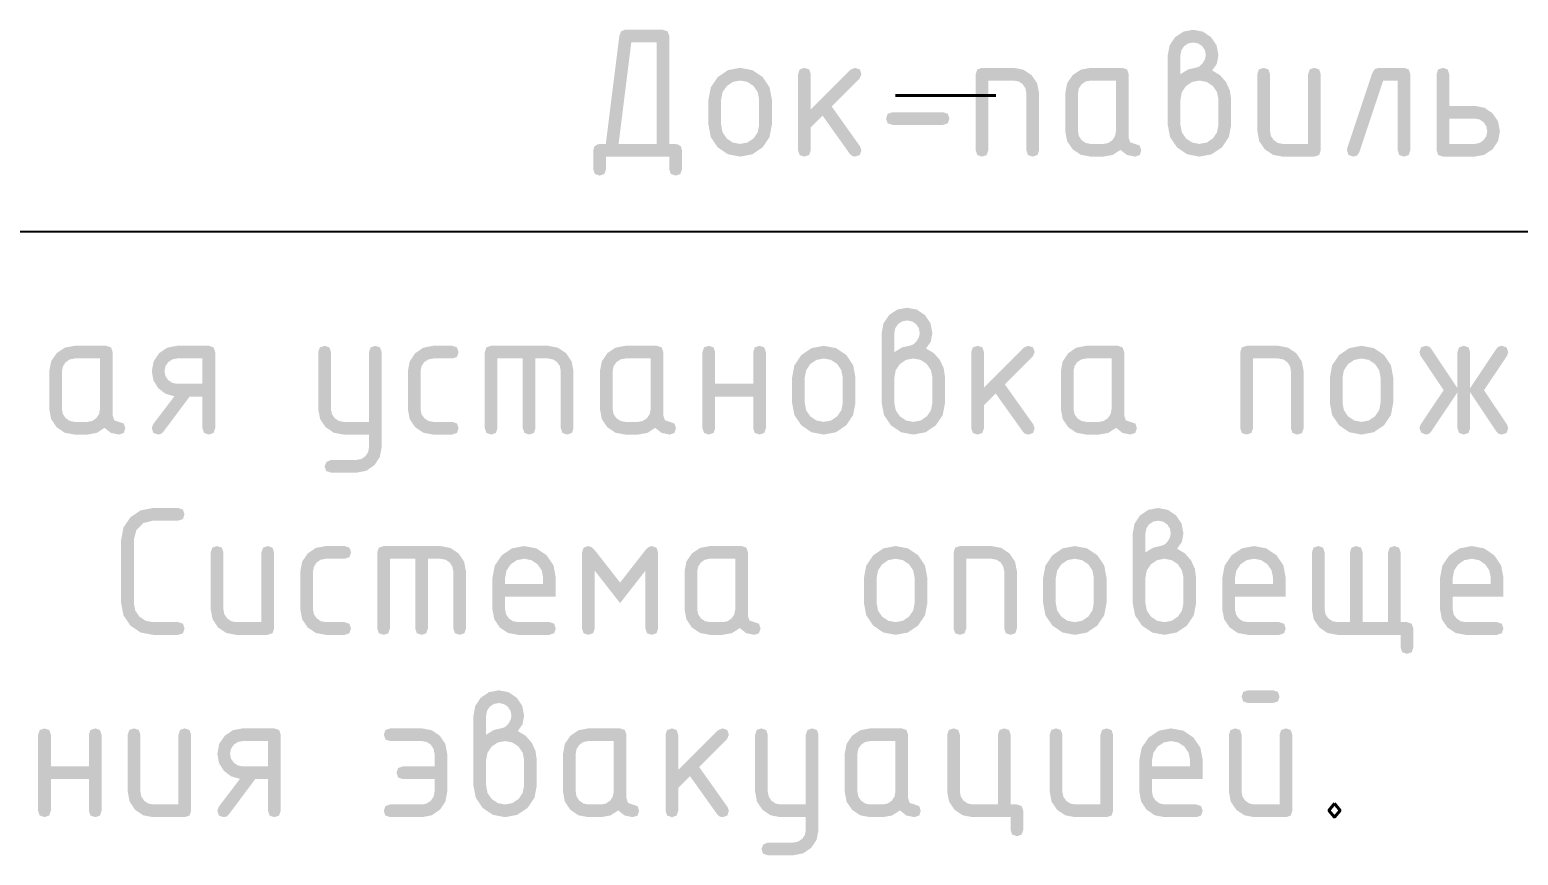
# Model space of a CAD drawing. Header units: millimetres. Extents: x 0 to 420, y 0 to 297.
# Drawn here: x 354.99 to 376.08, y 13.26 to 24.95 of the extents above; entities that cross this region are included whole.
import ezdxf

# ---------------------------------------------------------------- set-up
doc = ezdxf.new("R2010")
doc.units = ezdxf.units.MM
doc.layers.get('0').update_dxf_attribs({"linetype": 'CONTINUOUS'})
doc.styles.get("Standard").update_dxf_attribs({"font": 'STANDARD'})

msp = doc.modelspace()

# ---------------------------------------------------------------- hatches: boundary and pattern name
at = {"true_color": 0x000007}
h = msp.add_hatch(color=0, dxfattribs=at)
h.paths.add_polyline_path([(364.054963, 23.336156), (364.131788, 23.334641), (364.17182, 23.330644), (364.218949, 23.301292), (364.234659, 23.246308), (364.234659, 22.976764), (364.212059, 22.909516), (364.144811, 22.886916), (364.077356, 22.909516), (364.054963, 22.976764), (364.054963, 23.15646), (363.157033, 23.15646), (363.157033, 22.976764), (363.134433, 22.909516), (363.067185, 22.886916), (362.99973, 22.909516), (362.977337, 22.976764), (362.977337, 23.246308), (362.992771, 23.301292), (363.039624, 23.330644), (363.079312, 23.334641), (363.155379, 23.336156), (363.347202, 24.868535), (363.37242, 24.931787), (363.426577, 24.952871), (363.965115, 24.952871), (364.032363, 24.930271), (364.054963, 24.863023)], flags=0)
h.paths.add_polyline_path([(363.875266, 23.336156), (363.875266, 24.773175), (363.516425, 24.773175), (363.336729, 23.336156)], flags=0)
h = msp.add_hatch(color=0, dxfattribs=at)
h.paths.add_polyline_path([(371.297178, 24.323934), (371.406456, 24.391182), (371.50664, 24.413782), (371.560314, 24.429492), (371.610268, 24.476621), (371.644995, 24.534843), (371.65657, 24.593478), (371.643479, 24.663414), (371.604756, 24.72136), (371.546809, 24.760083), (371.476874, 24.773175), (371.407421, 24.760014), (371.349543, 24.720809), (371.310131, 24.662518), (371.297178, 24.593478)], flags=0)
h.paths.add_polyline_path([(371.745867, 24.376851), (371.857075, 24.310016), (371.942651, 24.212589), (371.997221, 24.09394), (372.015411, 23.964542), (372.015411, 23.605701), (371.982476, 23.43193), (371.884222, 23.287098), (371.739115, 23.18912), (371.566722, 23.15646), (371.392951, 23.189189), (371.24812, 23.287649), (371.150141, 23.432619), (371.117482, 23.605701), (371.117482, 24.593478), (371.143595, 24.73266), (371.222212, 24.848691), (371.337968, 24.926826), (371.476874, 24.952871), (371.61578, 24.92655), (371.731535, 24.84814), (371.80967, 24.731971), (371.835715, 24.593478), (371.813115, 24.471109)], flags=0)
h.paths.add_polyline_path([(371.835715, 23.605701), (371.835715, 23.964542), (371.816009, 24.067964), (371.757442, 24.155262), (371.670557, 24.214311), (371.566722, 24.234086), (371.462198, 24.214311), (371.37545, 24.155262), (371.316677, 24.067964), (371.297178, 23.964542), (371.297178, 23.605701), (371.316677, 23.501176), (371.37545, 23.414429), (371.462198, 23.355656), (371.566722, 23.336156), (371.670557, 23.355725), (371.757442, 23.41498), (371.816009, 23.501866)], flags=0)
h = msp.add_hatch(color=0, dxfattribs=at)
h.paths.add_polyline_path([(364.609888, 23.605701), (364.609888, 23.964542), (364.642616, 24.137417), (364.741077, 24.282593), (364.886047, 24.380847), (365.059128, 24.413782), (365.233106, 24.381192), (365.377731, 24.283695), (365.475227, 24.139001), (365.507818, 23.964542), (365.507818, 23.605701), (365.474882, 23.432619), (365.376628, 23.287649), (365.231521, 23.189189), (365.059128, 23.15646), (364.886047, 23.189189), (364.741077, 23.287649), (364.642616, 23.432619)], flags=0)
h.paths.add_polyline_path([(365.328121, 23.605701), (365.328121, 23.964542), (365.308347, 24.067964), (365.249298, 24.155262), (365.162068, 24.214311), (365.059128, 24.234086), (364.955293, 24.214311), (364.868408, 24.155262), (364.809152, 24.067964), (364.789584, 23.964542), (364.789584, 23.605701), (364.809083, 23.501176), (364.867857, 23.414429), (364.954604, 23.355656), (365.059128, 23.336156), (365.162068, 23.355725), (365.249298, 23.41498), (365.308347, 23.501866)], flags=0)
for points in [[(366.059033, 23.823431), (366.623478, 24.387875), (366.687419, 24.413782), (366.754667, 24.391182), (366.777267, 24.323934), (366.750257, 24.261647), (366.355587, 23.866977), (366.759628, 23.298123), (366.777267, 23.244655), (366.754667, 23.17844), (366.687419, 23.15646), (366.644837, 23.165969), (366.613005, 23.194494), (366.226052, 23.737441), (366.059033, 23.570423), (366.059033, 23.246308), (366.036433, 23.178853), (365.969185, 23.15646), (365.90173, 23.178853), (365.879337, 23.246308), (365.879337, 24.323934), (365.90173, 24.391182), (365.969185, 24.413782), (366.036433, 24.391182), (366.059033, 24.323934)], [(368.395625, 23.246308), (368.395625, 24.323934), (368.418018, 24.391182), (368.485473, 24.413782), (368.934713, 24.413782), (369.072724, 24.387462), (369.188824, 24.309051), (369.267234, 24.192883), (369.293554, 24.05439), (369.293554, 23.246308), (369.270955, 23.178853), (369.203706, 23.15646), (369.136251, 23.178853), (369.113858, 23.246308), (369.113858, 24.05439), (369.100767, 24.124532), (369.062044, 24.182272), (369.00458, 24.220995), (368.934713, 24.234086), (368.575321, 24.234086), (368.575321, 23.246308), (368.552721, 23.178853), (368.485473, 23.15646), (368.418018, 23.178853)], [(373.28486, 24.323934), (373.28486, 23.246308), (373.262261, 23.178853), (373.195012, 23.15646), (372.746323, 23.15646), (372.606935, 23.182505), (372.49111, 23.26064), (372.412976, 23.376464), (372.386931, 23.515853), (372.386931, 24.323934), (372.409324, 24.391182), (372.476779, 24.413782), (372.544027, 24.391182), (372.566627, 24.323934), (372.566627, 23.515853), (372.579856, 23.447088), (372.619544, 23.389073), (372.677559, 23.349386), (372.746323, 23.336156), (373.105164, 23.336156), (373.105164, 24.323934), (373.127557, 24.391182), (373.195012, 24.413782), (373.262261, 24.391182)], [(374.10562, 24.413782), (374.464462, 24.413782), (374.53171, 24.391182), (374.55431, 24.323934), (374.55431, 23.246308), (374.53171, 23.178853), (374.464462, 23.15646), (374.397007, 23.178853), (374.374614, 23.246308), (374.374614, 24.234086), (374.169561, 24.234086), (373.830564, 23.217645), (373.799145, 23.171756), (373.746228, 23.15646), (373.678773, 23.179198), (373.65638, 23.247411), (373.660239, 23.274972), (374.015772, 24.340471), (374.050154, 24.395317)], [(367.934257, 23.605701), (367.216024, 23.605701), (367.148569, 23.628094), (367.126176, 23.695549), (367.148569, 23.762797), (367.216024, 23.785397), (367.934257, 23.785397), (368.001505, 23.762797), (368.024105, 23.695549), (368.001505, 23.628094)], [(359.799562, 19.036881), (359.799562, 19.219333), (359.440721, 19.219333), (359.301332, 19.245447), (359.185508, 19.324064), (359.107373, 19.439819), (359.081329, 19.578726), (359.081329, 20.386807), (359.103722, 20.454055), (359.171177, 20.476655), (359.238425, 20.454055), (359.261025, 20.386807), (359.261025, 19.578726), (359.274254, 19.509962), (359.313941, 19.451946), (359.371957, 19.412259), (359.440721, 19.399029), (359.799562, 19.399029), (359.799562, 20.386807), (359.821955, 20.454055), (359.88941, 20.476655), (359.956658, 20.454055), (359.979258, 20.386807), (359.979258, 19.039637), (359.953351, 18.901627), (359.876181, 18.785527), (359.761804, 18.706634), (359.624276, 18.680245), (359.261025, 18.680245), (359.19357, 18.702845), (359.171177, 18.770093), (359.198186, 18.832931), (359.261025, 18.859941), (359.620417, 18.859941), (359.690284, 18.872688), (359.747748, 18.910653), (359.786471, 18.967359)], [(360.530474, 20.117263), (360.530474, 19.578726), (360.543703, 19.509962), (360.583391, 19.451946), (360.641406, 19.412259), (360.71017, 19.399029), (360.979163, 19.399029), (361.046411, 19.37643), (361.069011, 19.309181), (361.046411, 19.241726), (360.979163, 19.219333), (360.71017, 19.219333), (360.570782, 19.245378), (360.454957, 19.323513), (360.376823, 19.439337), (360.350778, 19.578726), (360.350778, 20.117263), (360.376823, 20.256445), (360.454957, 20.372476), (360.570782, 20.45061), (360.71017, 20.476655), (360.979163, 20.476655), (361.046411, 20.454055), (361.069011, 20.386807), (361.046411, 20.319352), (360.979163, 20.296959), (360.71017, 20.296959), (360.640717, 20.283799), (360.582839, 20.244594), (360.543428, 20.186303)], [(361.529932, 20.476655), (362.338013, 20.476655), (362.476506, 20.450335), (362.592675, 20.371924), (362.671085, 20.255756), (362.697406, 20.117263), (362.697406, 19.309181), (362.674806, 19.241726), (362.607557, 19.219333), (362.540102, 19.241726), (362.517709, 19.309181), (362.517709, 20.117263), (362.504618, 20.187405), (362.465895, 20.245145), (362.408155, 20.283868), (362.338013, 20.296959), (362.158317, 20.296959), (362.158317, 19.309181), (362.135717, 19.241726), (362.068469, 19.219333), (362.001496, 19.241726), (361.979172, 19.309181), (361.979172, 20.296959), (361.61978, 20.296959), (361.61978, 19.309181), (361.59718, 19.241726), (361.529932, 19.219333), (361.462477, 19.241726), (361.440083, 19.309181), (361.440083, 20.386807), (361.462477, 20.454055)], [(364.704738, 19.758422), (364.704738, 19.309181), (364.682138, 19.241726), (364.61489, 19.219333), (364.547435, 19.241726), (364.525042, 19.309181), (364.525042, 20.386807), (364.547435, 20.454055), (364.61489, 20.476655), (364.682138, 20.454055), (364.704738, 20.386807), (364.704738, 19.938118), (365.243276, 19.938118), (365.243276, 20.386807), (365.265669, 20.454055), (365.333124, 20.476655), (365.400372, 20.454055), (365.422972, 20.386807), (365.422972, 19.309181), (365.400372, 19.241726), (365.333124, 19.219333), (365.265669, 19.241726), (365.243276, 19.309181), (365.243276, 19.758422)], [(368.513086, 19.886304), (369.07753, 20.450748), (369.141471, 20.476655), (369.20872, 20.454055), (369.23132, 20.386807), (369.20431, 20.32452), (368.80964, 19.92985), (369.213681, 19.360996), (369.23132, 19.307528), (369.20872, 19.241313), (369.141471, 19.219333), (369.09889, 19.228842), (369.067057, 19.257367), (368.680104, 19.800314), (368.513086, 19.633296), (368.513086, 19.309181), (368.490486, 19.241726), (368.423238, 19.219333), (368.355783, 19.241726), (368.33339, 19.309181), (368.33339, 20.386807), (368.355783, 20.454055), (368.423238, 20.476655), (368.490486, 20.454055), (368.513086, 20.386807)], [(372.144552, 19.309181), (372.144552, 20.386807), (372.166945, 20.454055), (372.2344, 20.476655), (372.683641, 20.476655), (372.821651, 20.450335), (372.937751, 20.371924), (373.016161, 20.255756), (373.042482, 20.117263), (373.042482, 19.309181), (373.019882, 19.241726), (372.952634, 19.219333), (372.885179, 19.241726), (372.862786, 19.309181), (372.862786, 20.117263), (372.849694, 20.187405), (372.810972, 20.245145), (372.753507, 20.283868), (372.683641, 20.296959), (372.324248, 20.296959), (372.324248, 19.309181), (372.301649, 19.241726), (372.2344, 19.219333), (372.166945, 19.241726)], [(375.222539, 19.819607), (374.848264, 19.259021), (374.816363, 19.229255), (374.773299, 19.219333), (374.709909, 19.245792), (374.683451, 19.309181), (374.698334, 19.359342), (375.026307, 19.84827), (374.698334, 20.336647), (374.683451, 20.386807), (374.705844, 20.454055), (374.773299, 20.476655), (374.816363, 20.466802), (374.848264, 20.437519), (375.222539, 19.876382), (375.222539, 20.386807), (375.244864, 20.454055), (375.311836, 20.476655), (375.379084, 20.454055), (375.401684, 20.386807), (375.401684, 19.876382), (375.775959, 20.437519), (375.807448, 20.466802), (375.850925, 20.476655), (375.918173, 20.454055), (375.940773, 20.386807), (375.92589, 20.336647), (375.597917, 19.84827), (375.92589, 19.359342), (375.940773, 19.309181), (375.918173, 19.241726), (375.850925, 19.219333), (375.807448, 19.229255), (375.775959, 19.259021), (375.401684, 19.819607), (375.401684, 19.309181), (375.379084, 19.241726), (375.311836, 19.219333), (375.244864, 19.241726), (375.222539, 19.309181)], [(357.096475, 18.179284), (357.163723, 18.156684), (357.186323, 18.089435), (357.163723, 18.02198), (357.096475, 17.999587), (356.737633, 17.999587), (356.601621, 17.96617), (356.504469, 17.866193), (356.468089, 17.730043), (356.468089, 16.832113), (356.487657, 16.728278), (356.546913, 16.641393), (356.633798, 16.582137), (356.737633, 16.562569), (357.096475, 16.562569), (357.163723, 16.539969), (357.186323, 16.472721), (357.163723, 16.405266), (357.096475, 16.382873), (356.737633, 16.382873), (356.564552, 16.415601), (356.419582, 16.514062), (356.321121, 16.659032), (356.288393, 16.832113), (356.288393, 17.730043), (356.321121, 17.902436), (356.419582, 18.047543), (356.564552, 18.14628), (356.737633, 18.179284)], [(358.455772, 17.550347), (358.455772, 16.472721), (358.433172, 16.405266), (358.365924, 16.382873), (357.917235, 16.382873), (357.777846, 16.408918), (357.662022, 16.487053), (357.583887, 16.602877), (357.557842, 16.742265), (357.557842, 17.550347), (357.580235, 17.617595), (357.64769, 17.640195), (357.714939, 17.617595), (357.737538, 17.550347), (357.737538, 16.742265), (357.750768, 16.673501), (357.790455, 16.615486), (357.848471, 16.575798), (357.917235, 16.562569), (358.276076, 16.562569), (358.276076, 17.550347), (358.298469, 17.617595), (358.365924, 17.640195), (358.433172, 17.617595)], [(359.006988, 17.280803), (359.006988, 16.742265), (359.020217, 16.673501), (359.059904, 16.615486), (359.11792, 16.575798), (359.186684, 16.562569), (359.455677, 16.562569), (359.522925, 16.539969), (359.545525, 16.472721), (359.522925, 16.405266), (359.455677, 16.382873), (359.186684, 16.382873), (359.047295, 16.408918), (358.931471, 16.487053), (358.853336, 16.602877), (358.827291, 16.742265), (358.827291, 17.280803), (358.853336, 17.419984), (358.931471, 17.536015), (359.047295, 17.61415), (359.186684, 17.640195), (359.455677, 17.640195), (359.522925, 17.617595), (359.545525, 17.550347), (359.522925, 17.482892), (359.455677, 17.460499), (359.186684, 17.460499), (359.117231, 17.447339), (359.059353, 17.408133), (359.019941, 17.349842)], [(360.006445, 17.640195), (360.814527, 17.640195), (360.95302, 17.613874), (361.069188, 17.535464), (361.147599, 17.419295), (361.173919, 17.280803), (361.173919, 16.472721), (361.151319, 16.405266), (361.084071, 16.382873), (361.016616, 16.405266), (360.994223, 16.472721), (360.994223, 17.280803), (360.981132, 17.350945), (360.942409, 17.408685), (360.884669, 17.447407), (360.814527, 17.460499), (360.634831, 17.460499), (360.634831, 16.472721), (360.612231, 16.405266), (360.544983, 16.382873), (360.47801, 16.405266), (360.455686, 16.472721), (360.455686, 17.460499), (360.096293, 17.460499), (360.096293, 16.472721), (360.073694, 16.405266), (360.006445, 16.382873), (359.93899, 16.405266), (359.916597, 16.472721), (359.916597, 17.550347), (359.93899, 17.617595)], [(363.357686, 16.832113), (362.998294, 17.291827), (362.998294, 16.472721), (362.975694, 16.405266), (362.908446, 16.382873), (362.840991, 16.405266), (362.818598, 16.472721), (362.818598, 17.550347), (362.840991, 17.617595), (362.908446, 17.640195), (362.953163, 17.625794), (362.998294, 17.582869), (363.357686, 17.123155), (363.716527, 17.582869), (363.761451, 17.625794), (363.806375, 17.640195), (363.873624, 17.617595), (363.896223, 17.550347), (363.896223, 16.472721), (363.873624, 16.405266), (363.806375, 16.382873), (363.73892, 16.405266), (363.716527, 16.472721), (363.716527, 17.291827)], [(368.082168, 16.472721), (368.082168, 17.550347), (368.104561, 17.617595), (368.172016, 17.640195), (368.621256, 17.640195), (368.759267, 17.613874), (368.875366, 17.535464), (368.953777, 17.419295), (368.980097, 17.280803), (368.980097, 16.472721), (368.957497, 16.405266), (368.890249, 16.382873), (368.822794, 16.405266), (368.800401, 16.472721), (368.800401, 17.280803), (368.78731, 17.350945), (368.748587, 17.408685), (368.691123, 17.447407), (368.621256, 17.460499), (368.261864, 17.460499), (368.261864, 16.472721), (368.239264, 16.405266), (368.172016, 16.382873), (368.104561, 16.405266)], [(374.417287, 16.382873), (373.519357, 16.382873), (373.379968, 16.408987), (373.264144, 16.487604), (373.186009, 16.603359), (373.159964, 16.742265), (373.159964, 17.550347), (373.182358, 17.617595), (373.249813, 17.640195), (373.317061, 17.617595), (373.339661, 17.550347), (373.339661, 16.742265), (373.35289, 16.673501), (373.392577, 16.615486), (373.450593, 16.575798), (373.519357, 16.562569), (373.699053, 16.562569), (373.699053, 17.550347), (373.721377, 17.617595), (373.78835, 17.640195), (373.855598, 17.617595), (373.878198, 17.550347), (373.878198, 16.562569), (374.23759, 16.562569), (374.23759, 17.550347), (374.259983, 17.617595), (374.327438, 17.640195), (374.394687, 17.617595), (374.417287, 17.550347), (374.417287, 16.562569), (374.507135, 16.562569), (374.574383, 16.539969), (374.596983, 16.472721), (374.596983, 16.203177), (374.574383, 16.135928), (374.507135, 16.113329), (374.43968, 16.135928), (374.417287, 16.203177)], [(355.292125, 14.339501), (355.292125, 13.890261), (355.269525, 13.822806), (355.202277, 13.800413), (355.134822, 13.822806), (355.112429, 13.890261), (355.112429, 14.967887), (355.134822, 15.035135), (355.202277, 15.057735), (355.269525, 15.035135), (355.292125, 14.967887), (355.292125, 14.519197), (355.830663, 14.519197), (355.830663, 14.967887), (355.853056, 15.035135), (355.920511, 15.057735), (355.987759, 15.035135), (356.010359, 14.967887), (356.010359, 13.890261), (355.987759, 13.822806), (355.920511, 13.800413), (355.853056, 13.822806), (355.830663, 13.890261), (355.830663, 14.339501)], [(357.279808, 14.967887), (357.279808, 13.890261), (357.257208, 13.822806), (357.18996, 13.800413), (356.741271, 13.800413), (356.601882, 13.826458), (356.486058, 13.904592), (356.407923, 14.020416), (356.381878, 14.159805), (356.381878, 14.967887), (356.404271, 15.035135), (356.471726, 15.057735), (356.538975, 15.035135), (356.561575, 14.967887), (356.561575, 14.159805), (356.574804, 14.091041), (356.614491, 14.033025), (356.672507, 13.993338), (356.741271, 13.980109), (357.100112, 13.980109), (357.100112, 14.967887), (357.122505, 15.035135), (357.18996, 15.057735), (357.257208, 15.035135)], [(360.728316, 14.339501), (360.279627, 14.339501), (360.212172, 14.361894), (360.189779, 14.429349), (360.212172, 14.496598), (360.279627, 14.519197), (360.728316, 14.519197), (360.728316, 14.698342), (360.715225, 14.768484), (360.676502, 14.826224), (360.619038, 14.864947), (360.549171, 14.878038), (360.099931, 14.878038), (360.032476, 14.900432), (360.010083, 14.967887), (360.032476, 15.035135), (360.099931, 15.057735), (360.549171, 15.057735), (360.688077, 15.03169), (360.803833, 14.953555), (360.881967, 14.837524), (360.908012, 14.698342), (360.908012, 14.159805), (360.881967, 14.020416), (360.803833, 13.904592), (360.688077, 13.826458), (360.549171, 13.800413), (360.099931, 13.800413), (360.032476, 13.822806), (360.010083, 13.890261), (360.032476, 13.957509), (360.099931, 13.980109), (360.549171, 13.980109), (360.617935, 13.993062), (360.675951, 14.032474), (360.715156, 14.090352), (360.728316, 14.159805)], [(364.181085, 14.467383), (364.745529, 15.031828), (364.80947, 15.057735), (364.876718, 15.035135), (364.899318, 14.967887), (364.872309, 14.905599), (364.477639, 14.510929), (364.881679, 13.942075), (364.899318, 13.888607), (364.876718, 13.822392), (364.80947, 13.800413), (364.766889, 13.809921), (364.735056, 13.838446), (364.348103, 14.381394), (364.181085, 14.214375), (364.181085, 13.890261), (364.158485, 13.822806), (364.091237, 13.800413), (364.023782, 13.822806), (364.001389, 13.890261), (364.001389, 14.967887), (364.023782, 15.035135), (364.091237, 15.057735), (364.158485, 15.035135), (364.181085, 14.967887)], [(365.989071, 13.61796), (365.989071, 13.800413), (365.63023, 13.800413), (365.490842, 13.826526), (365.375017, 13.905144), (365.296883, 14.020899), (365.270838, 14.159805), (365.270838, 14.967887), (365.293231, 15.035135), (365.360686, 15.057735), (365.427934, 15.035135), (365.450534, 14.967887), (365.450534, 14.159805), (365.463763, 14.091041), (365.503451, 14.033025), (365.561466, 13.993338), (365.63023, 13.980109), (365.989071, 13.980109), (365.989071, 14.967887), (366.011464, 15.035135), (366.078919, 15.057735), (366.146168, 15.035135), (366.168767, 14.967887), (366.168767, 13.620716), (366.14286, 13.482706), (366.06569, 13.366606), (365.951313, 13.287714), (365.813785, 13.261324), (365.450534, 13.261324), (365.383079, 13.283924), (365.360686, 13.351172), (365.387695, 13.414011), (365.450534, 13.44102), (365.809926, 13.44102), (365.879793, 13.453767), (365.937257, 13.491732), (365.97598, 13.548438)], [(368.980472, 13.980109), (369.047721, 13.957509), (369.07032, 13.890261), (369.07032, 13.620716), (369.047721, 13.553468), (368.980472, 13.530868), (368.913017, 13.553468), (368.890624, 13.620716), (368.890624, 13.800413), (368.352087, 13.800413), (368.212698, 13.826526), (368.096874, 13.905144), (368.018739, 14.020899), (367.992695, 14.159805), (367.992695, 14.967887), (368.015088, 15.035135), (368.082543, 15.057735), (368.149791, 15.035135), (368.172391, 14.967887), (368.172391, 14.159805), (368.18562, 14.091041), (368.225307, 14.033025), (368.283323, 13.993338), (368.352087, 13.980109), (368.710928, 13.980109), (368.710928, 14.967887), (368.733321, 15.035135), (368.800776, 15.057735), (368.868024, 15.035135), (368.890624, 14.967887), (368.890624, 13.980109)], [(370.343032, 14.967887), (370.343032, 13.890261), (370.320432, 13.822806), (370.253184, 13.800413), (369.804494, 13.800413), (369.665106, 13.826458), (369.549282, 13.904592), (369.471147, 14.020416), (369.445102, 14.159805), (369.445102, 14.967887), (369.467495, 15.035135), (369.53495, 15.057735), (369.602198, 15.035135), (369.624798, 14.967887), (369.624798, 14.159805), (369.638027, 14.091041), (369.677715, 14.033025), (369.73573, 13.993338), (369.804494, 13.980109), (370.163336, 13.980109), (370.163336, 14.967887), (370.185729, 15.035135), (370.253184, 15.057735), (370.320432, 15.035135)]]:
    msp.add_hatch(color=0, dxfattribs=at).paths.add_polyline_path(points, flags=0)
h = msp.add_hatch(color=0, dxfattribs=at)
h.paths.add_polyline_path([(370.383307, 24.234086), (370.024466, 24.234086), (369.955013, 24.220926), (369.897136, 24.181721), (369.857724, 24.12343), (369.84477, 24.05439), (369.84477, 23.515853), (369.857999, 23.447088), (369.897687, 23.389073), (369.955702, 23.349386), (370.024466, 23.336156), (370.204163, 23.336156), (370.272927, 23.34911), (370.330942, 23.388522), (370.370147, 23.446399), (370.383307, 23.515853)], flags=0)
h.paths.add_polyline_path([(370.7427, 23.246308), (370.7201, 23.178853), (370.652852, 23.15646), (370.538681, 23.180162), (370.447248, 23.25182), (370.336868, 23.180162), (370.204163, 23.15646), (370.024466, 23.15646), (369.885078, 23.182505), (369.769254, 23.26064), (369.691119, 23.376464), (369.665074, 23.515853), (369.665074, 24.05439), (369.691119, 24.193572), (369.769254, 24.309603), (369.885078, 24.387737), (370.024466, 24.413782), (370.473156, 24.413782), (370.540404, 24.391182), (370.563004, 24.323934), (370.563004, 23.426005), (370.585397, 23.35855), (370.652852, 23.336156), (370.7201, 23.313557)], flags=0)
h = msp.add_hatch(color=0, dxfattribs=at)
h.paths.add_polyline_path([(375.823759, 23.515853), (375.797714, 23.376464), (375.719579, 23.26064), (375.603824, 23.182505), (375.464918, 23.15646), (375.015677, 23.15646), (374.948222, 23.178853), (374.925829, 23.246308), (374.925829, 24.323934), (374.948222, 24.391182), (375.015677, 24.413782), (375.082926, 24.391182), (375.105525, 24.323934), (375.105525, 23.875245), (375.464918, 23.875245), (375.603824, 23.848856), (375.719579, 23.769963), (375.797714, 23.653863)], flags=0)
h.paths.add_polyline_path([(375.644063, 23.515853), (375.630971, 23.585788), (375.592249, 23.643735), (375.534784, 23.682457), (375.464918, 23.695549), (375.105525, 23.695549), (375.105525, 23.336156), (375.464918, 23.336156), (375.533682, 23.34911), (375.591697, 23.388522), (375.630903, 23.446399)], flags=0)
h = msp.add_hatch(color=0, dxfattribs=at)
h.paths.add_polyline_path([(367.243637, 20.386807), (367.352915, 20.454055), (367.453099, 20.476655), (367.506773, 20.492365), (367.556727, 20.539494), (367.591454, 20.597716), (367.603029, 20.656351), (367.589938, 20.726287), (367.551215, 20.784233), (367.493268, 20.822956), (367.423333, 20.836048), (367.35388, 20.822887), (367.296002, 20.783682), (367.25659, 20.725391), (367.243637, 20.656351)], flags=0)
h.paths.add_polyline_path([(367.692326, 20.439724), (367.803534, 20.372889), (367.88911, 20.275462), (367.94368, 20.156813), (367.96187, 20.027415), (367.96187, 19.668574), (367.928935, 19.494803), (367.830681, 19.349971), (367.685574, 19.251993), (367.513181, 19.219333), (367.33941, 19.252062), (367.194579, 19.350522), (367.0966, 19.495492), (367.063941, 19.668574), (367.063941, 20.656351), (367.090054, 20.795533), (367.168672, 20.911564), (367.284427, 20.989699), (367.423333, 21.015744), (367.562239, 20.989423), (367.677994, 20.911013), (367.756129, 20.794844), (367.782174, 20.656351), (367.759574, 20.533982)], flags=0)
h.paths.add_polyline_path([(367.782174, 19.668574), (367.782174, 20.027415), (367.762468, 20.130837), (367.703902, 20.218135), (367.617016, 20.277184), (367.513181, 20.296959), (367.408657, 20.277184), (367.321909, 20.218135), (367.263136, 20.130837), (367.243637, 20.027415), (367.243637, 19.668574), (367.263136, 19.56405), (367.321909, 19.477302), (367.408657, 19.418529), (367.513181, 19.399029), (367.617016, 19.418598), (367.703902, 19.477853), (367.762468, 19.564739)], flags=0)
h = msp.add_hatch(color=0, dxfattribs=at)
h.paths.add_polyline_path([(355.9884, 20.296959), (355.629558, 20.296959), (355.560105, 20.283799), (355.502228, 20.244594), (355.462816, 20.186303), (355.449862, 20.117263), (355.449862, 19.578726), (355.463091, 19.509962), (355.502779, 19.451946), (355.560794, 19.412259), (355.629558, 19.399029), (355.809255, 19.399029), (355.878019, 19.411983), (355.936034, 19.451395), (355.975239, 19.509272), (355.9884, 19.578726)], flags=0)
h.paths.add_polyline_path([(356.347792, 19.309181), (356.325192, 19.241726), (356.257944, 19.219333), (356.143773, 19.243036), (356.052341, 19.314693), (355.94196, 19.243036), (355.809255, 19.219333), (355.629558, 19.219333), (355.49017, 19.245378), (355.374346, 19.323513), (355.296211, 19.439337), (355.270166, 19.578726), (355.270166, 20.117263), (355.296211, 20.256445), (355.374346, 20.372476), (355.49017, 20.45061), (355.629558, 20.476655), (356.078248, 20.476655), (356.145496, 20.454055), (356.168096, 20.386807), (356.168096, 19.488878), (356.190489, 19.421423), (356.257944, 19.399029), (356.325192, 19.37643)], flags=0)
h = msp.add_hatch(color=0, dxfattribs=at)
h.paths.add_polyline_path([(357.042279, 19.761178), (356.91543, 19.798316), (356.812973, 19.878036), (356.745036, 19.988141), (356.722574, 20.117263), (356.748619, 20.256445), (356.826753, 20.372476), (356.942577, 20.45061), (357.081966, 20.476655), (357.530655, 20.476655), (357.597904, 20.454055), (357.620503, 20.386807), (357.620503, 19.309181), (357.597904, 19.241726), (357.530655, 19.219333), (357.4632, 19.241726), (357.440807, 19.309181), (357.440807, 19.758422), (357.258906, 19.758422), (356.884631, 19.256265), (356.85266, 19.228497), (356.812422, 19.219333), (356.744967, 19.241726), (356.722574, 19.309181), (356.740213, 19.363752)], flags=0)
h.paths.add_polyline_path([(356.90227, 20.117263), (356.915499, 20.048981), (356.955186, 19.991035), (357.013202, 19.951347), (357.081966, 19.938118), (357.440807, 19.938118), (357.440807, 20.296959), (357.081966, 20.296959), (357.012513, 20.283799), (356.954635, 20.244594), (356.915223, 20.186303)], flags=0)
h = msp.add_hatch(color=0, dxfattribs=at)
h.paths.add_polyline_path([(363.790868, 20.296959), (363.432027, 20.296959), (363.362574, 20.283799), (363.304696, 20.244594), (363.265284, 20.186303), (363.252331, 20.117263), (363.252331, 19.578726), (363.26556, 19.509962), (363.305247, 19.451946), (363.363263, 19.412259), (363.432027, 19.399029), (363.611723, 19.399029), (363.680487, 19.411983), (363.738503, 19.451395), (363.777708, 19.509272), (363.790868, 19.578726)], flags=0)
h.paths.add_polyline_path([(364.15026, 19.309181), (364.127661, 19.241726), (364.060412, 19.219333), (363.946242, 19.243036), (363.854809, 19.314693), (363.744428, 19.243036), (363.611723, 19.219333), (363.432027, 19.219333), (363.292638, 19.245378), (363.176814, 19.323513), (363.09868, 19.439337), (363.072635, 19.578726), (363.072635, 20.117263), (363.09868, 20.256445), (363.176814, 20.372476), (363.292638, 20.45061), (363.432027, 20.476655), (363.880716, 20.476655), (363.947964, 20.454055), (363.970564, 20.386807), (363.970564, 19.488878), (363.992957, 19.421423), (364.060412, 19.399029), (364.127661, 19.37643)], flags=0)
h = msp.add_hatch(color=0, dxfattribs=at)
h.paths.add_polyline_path([(365.794491, 19.668574), (365.794491, 20.027415), (365.82722, 20.20029), (365.925681, 20.345466), (366.07065, 20.44372), (366.243732, 20.476655), (366.417709, 20.444065), (366.562334, 20.346568), (366.65983, 20.201874), (366.692421, 20.027415), (366.692421, 19.668574), (366.659486, 19.495492), (366.561232, 19.350522), (366.416124, 19.252062), (366.243732, 19.219333), (366.07065, 19.252062), (365.925681, 19.350522), (365.82722, 19.495492)], flags=0)
h.paths.add_polyline_path([(366.512725, 19.668574), (366.512725, 20.027415), (366.49295, 20.130837), (366.433901, 20.218135), (366.346671, 20.277184), (366.243732, 20.296959), (366.139897, 20.277184), (366.053011, 20.218135), (365.993756, 20.130837), (365.974188, 20.027415), (365.974188, 19.668574), (365.993687, 19.56405), (366.05246, 19.477302), (366.139208, 19.418529), (366.243732, 19.399029), (366.346671, 19.418598), (366.433901, 19.477853), (366.49295, 19.564739)], flags=0)
h = msp.add_hatch(color=0, dxfattribs=at)
h.paths.add_polyline_path([(370.321073, 20.296959), (369.962231, 20.296959), (369.892778, 20.283799), (369.834901, 20.244594), (369.795489, 20.186303), (369.782535, 20.117263), (369.782535, 19.578726), (369.795764, 19.509962), (369.835452, 19.451946), (369.893467, 19.412259), (369.962231, 19.399029), (370.141928, 19.399029), (370.210692, 19.411983), (370.268707, 19.451395), (370.307912, 19.509272), (370.321073, 19.578726)], flags=0)
h.paths.add_polyline_path([(370.680465, 19.309181), (370.657865, 19.241726), (370.590617, 19.219333), (370.476446, 19.243036), (370.385014, 19.314693), (370.274633, 19.243036), (370.141928, 19.219333), (369.962231, 19.219333), (369.822843, 19.245378), (369.707019, 19.323513), (369.628884, 19.439337), (369.602839, 19.578726), (369.602839, 20.117263), (369.628884, 20.256445), (369.707019, 20.372476), (369.822843, 20.45061), (369.962231, 20.476655), (370.410921, 20.476655), (370.478169, 20.454055), (370.500769, 20.386807), (370.500769, 19.488878), (370.523162, 19.421423), (370.590617, 19.399029), (370.657865, 19.37643)], flags=0)
h = msp.add_hatch(color=0, dxfattribs=at)
h.paths.add_polyline_path([(373.414002, 19.668574), (373.414002, 20.027415), (373.44673, 20.20029), (373.545191, 20.345466), (373.69016, 20.44372), (373.863242, 20.476655), (374.037219, 20.444065), (374.181844, 20.346568), (374.279341, 20.201874), (374.311931, 20.027415), (374.311931, 19.668574), (374.278996, 19.495492), (374.180742, 19.350522), (374.035635, 19.252062), (373.863242, 19.219333), (373.69016, 19.252062), (373.545191, 19.350522), (373.44673, 19.495492)], flags=0)
h.paths.add_polyline_path([(374.132235, 19.668574), (374.132235, 20.027415), (374.11246, 20.130837), (374.053411, 20.218135), (373.966181, 20.277184), (373.863242, 20.296959), (373.759407, 20.277184), (373.672522, 20.218135), (373.613266, 20.130837), (373.593698, 20.027415), (373.593698, 19.668574), (373.613197, 19.56405), (373.67197, 19.477302), (373.758718, 19.418529), (373.863242, 19.399029), (373.966181, 19.418598), (374.053411, 19.477853), (374.11246, 19.564739)], flags=0)
h = msp.add_hatch(color=0, dxfattribs=at)
h.paths.add_polyline_path([(370.800762, 17.550347), (370.910041, 17.617595), (371.010224, 17.640195), (371.063899, 17.655905), (371.113852, 17.703034), (371.148579, 17.761256), (371.160155, 17.819891), (371.147063, 17.889827), (371.10834, 17.947773), (371.050394, 17.986496), (370.980458, 17.999587), (370.911005, 17.986427), (370.853128, 17.947222), (370.813716, 17.888931), (370.800762, 17.819891)], flags=0)
h.paths.add_polyline_path([(371.249451, 17.603264), (371.360659, 17.536429), (371.446235, 17.439001), (371.500806, 17.320352), (371.518996, 17.190955), (371.518996, 16.832113), (371.486061, 16.658343), (371.387806, 16.513511), (371.242699, 16.415532), (371.070306, 16.382873), (370.896536, 16.415601), (370.751704, 16.514062), (370.653726, 16.659032), (370.621066, 16.832113), (370.621066, 17.819891), (370.64718, 17.959073), (370.725797, 18.075104), (370.841552, 18.153239), (370.980458, 18.179284), (371.119365, 18.152963), (371.23512, 18.074553), (371.313255, 17.958384), (371.3393, 17.819891), (371.3167, 17.697521)], flags=0)
h.paths.add_polyline_path([(371.3393, 16.832113), (371.3393, 17.190955), (371.319594, 17.294376), (371.261027, 17.381675), (371.174142, 17.440724), (371.070306, 17.460499), (370.965782, 17.440724), (370.879035, 17.381675), (370.820261, 17.294376), (370.800762, 17.190955), (370.800762, 16.832113), (370.820261, 16.727589), (370.879035, 16.640842), (370.965782, 16.582068), (371.070306, 16.562569), (371.174142, 16.582137), (371.261027, 16.641393), (371.319594, 16.728278)], flags=0)
h = msp.add_hatch(color=0, dxfattribs=at)
h.paths.add_polyline_path([(361.998389, 17.460499), (361.894554, 17.440724), (361.807668, 17.381675), (361.748413, 17.294376), (361.728844, 17.190955), (361.728844, 17.101658), (362.267382, 17.101658), (362.267382, 17.190955), (362.247607, 17.294376), (362.188558, 17.381675), (362.101328, 17.440724)], flags=0)
h.paths.add_polyline_path([(361.728844, 16.921961), (361.728844, 16.742265), (361.742074, 16.673501), (361.781761, 16.615486), (361.839777, 16.575798), (361.908541, 16.562569), (362.35723, 16.562569), (362.424478, 16.539969), (362.447078, 16.472721), (362.424478, 16.405266), (362.35723, 16.382873), (361.908541, 16.382873), (361.769152, 16.408918), (361.653328, 16.487053), (361.575193, 16.602877), (361.549148, 16.742265), (361.549148, 17.190955), (361.581877, 17.363829), (361.680338, 17.509006), (361.825307, 17.60726), (361.998389, 17.640195), (362.172366, 17.607604), (362.316991, 17.510108), (362.414487, 17.365414), (362.447078, 17.190955), (362.447078, 16.921961)], flags=0)
h = msp.add_hatch(color=0, dxfattribs=at)
h.paths.add_polyline_path([(364.989239, 17.460499), (364.630397, 17.460499), (364.560944, 17.447339), (364.503067, 17.408133), (364.463655, 17.349842), (364.450701, 17.280803), (364.450701, 16.742265), (364.46393, 16.673501), (364.503618, 16.615486), (364.561633, 16.575798), (364.630397, 16.562569), (364.810094, 16.562569), (364.878858, 16.575523), (364.936873, 16.614935), (364.976078, 16.672812), (364.989239, 16.742265)], flags=0)
h.paths.add_polyline_path([(365.348631, 16.472721), (365.326031, 16.405266), (365.258783, 16.382873), (365.144612, 16.406575), (365.05318, 16.478233), (364.942799, 16.406575), (364.810094, 16.382873), (364.630397, 16.382873), (364.491009, 16.408918), (364.375185, 16.487053), (364.29705, 16.602877), (364.271005, 16.742265), (364.271005, 17.280803), (364.29705, 17.419984), (364.375185, 17.536015), (364.491009, 17.61415), (364.630397, 17.640195), (365.079087, 17.640195), (365.146335, 17.617595), (365.168935, 17.550347), (365.168935, 16.652417), (365.191328, 16.584962), (365.258783, 16.562569), (365.326031, 16.539969)], flags=0)
h = msp.add_hatch(color=0, dxfattribs=at)
h.paths.add_polyline_path([(366.812718, 16.832113), (366.812718, 17.190955), (366.845447, 17.363829), (366.943908, 17.509006), (367.088877, 17.60726), (367.261959, 17.640195), (367.435936, 17.607604), (367.580561, 17.510108), (367.678057, 17.365414), (367.710648, 17.190955), (367.710648, 16.832113), (367.677713, 16.659032), (367.579459, 16.514062), (367.434351, 16.415601), (367.261959, 16.382873), (367.088877, 16.415601), (366.943908, 16.514062), (366.845447, 16.659032)], flags=0)
h.paths.add_polyline_path([(367.530952, 16.832113), (367.530952, 17.190955), (367.511177, 17.294376), (367.452128, 17.381675), (367.364898, 17.440724), (367.261959, 17.460499), (367.158124, 17.440724), (367.071238, 17.381675), (367.011983, 17.294376), (366.992414, 17.190955), (366.992414, 16.832113), (367.011914, 16.727589), (367.070687, 16.640842), (367.157435, 16.582068), (367.261959, 16.562569), (367.364898, 16.582137), (367.452128, 16.641393), (367.511177, 16.728278)], flags=0)
h = msp.add_hatch(color=0, dxfattribs=at)
h.paths.add_polyline_path([(369.351617, 16.832113), (369.351617, 17.190955), (369.384345, 17.363829), (369.482806, 17.509006), (369.627776, 17.60726), (369.800857, 17.640195), (369.974835, 17.607604), (370.11946, 17.510108), (370.216956, 17.365414), (370.249546, 17.190955), (370.249546, 16.832113), (370.216611, 16.659032), (370.118357, 16.514062), (369.97325, 16.415601), (369.800857, 16.382873), (369.627776, 16.415601), (369.482806, 16.514062), (369.384345, 16.659032)], flags=0)
h.paths.add_polyline_path([(370.06985, 16.832113), (370.06985, 17.190955), (370.050075, 17.294376), (369.991026, 17.381675), (369.903797, 17.440724), (369.800857, 17.460499), (369.697022, 17.440724), (369.610137, 17.381675), (369.550881, 17.294376), (369.531313, 17.190955), (369.531313, 16.832113), (369.550812, 16.727589), (369.609586, 16.640842), (369.696333, 16.582068), (369.800857, 16.562569), (369.903797, 16.582137), (369.991026, 16.641393), (370.050075, 16.728278)], flags=0)
h = msp.add_hatch(color=0, dxfattribs=at)
h.paths.add_polyline_path([(372.339756, 17.460499), (372.235921, 17.440724), (372.149035, 17.381675), (372.08978, 17.294376), (372.070211, 17.190955), (372.070211, 17.101658), (372.608749, 17.101658), (372.608749, 17.190955), (372.588974, 17.294376), (372.529925, 17.381675), (372.442695, 17.440724)], flags=0)
h.paths.add_polyline_path([(372.070211, 16.921961), (372.070211, 16.742265), (372.083441, 16.673501), (372.123128, 16.615486), (372.181144, 16.575798), (372.249908, 16.562569), (372.698597, 16.562569), (372.765845, 16.539969), (372.788445, 16.472721), (372.765845, 16.405266), (372.698597, 16.382873), (372.249908, 16.382873), (372.110519, 16.408918), (371.994695, 16.487053), (371.91656, 16.602877), (371.890515, 16.742265), (371.890515, 17.190955), (371.923244, 17.363829), (372.021704, 17.509006), (372.166674, 17.60726), (372.339756, 17.640195), (372.513733, 17.607604), (372.658358, 17.510108), (372.755854, 17.365414), (372.788445, 17.190955), (372.788445, 16.921961)], flags=0)
h = msp.add_hatch(color=0, dxfattribs=at)
h.paths.add_polyline_path([(375.424714, 17.460499), (375.320879, 17.440724), (375.233994, 17.381675), (375.174738, 17.294376), (375.15517, 17.190955), (375.15517, 17.101658), (375.693707, 17.101658), (375.693707, 17.190955), (375.673933, 17.294376), (375.614884, 17.381675), (375.527654, 17.440724)], flags=0)
h.paths.add_polyline_path([(375.15517, 16.921961), (375.15517, 16.742265), (375.168399, 16.673501), (375.208087, 16.615486), (375.266102, 16.575798), (375.334866, 16.562569), (375.783556, 16.562569), (375.850804, 16.539969), (375.873404, 16.472721), (375.850804, 16.405266), (375.783556, 16.382873), (375.334866, 16.382873), (375.195478, 16.408918), (375.079654, 16.487053), (375.001519, 16.602877), (374.975474, 16.742265), (374.975474, 17.190955), (375.008202, 17.363829), (375.106663, 17.509006), (375.251633, 17.60726), (375.424714, 17.640195), (375.598692, 17.607604), (375.743317, 17.510108), (375.840813, 17.365414), (375.873404, 17.190955), (375.873404, 16.921961)], flags=0)
h = msp.add_hatch(color=0, dxfattribs=at)
h.paths.add_polyline_path([(361.459228, 14.967887), (361.568506, 15.035135), (361.66869, 15.057735), (361.722364, 15.073444), (361.772318, 15.120573), (361.807045, 15.178795), (361.81862, 15.237431), (361.805529, 15.307366), (361.766806, 15.365313), (361.70886, 15.404036), (361.638924, 15.417127), (361.569471, 15.403967), (361.511593, 15.364762), (361.472181, 15.306471), (361.459228, 15.237431)], flags=0)
h.paths.add_polyline_path([(361.907917, 15.020803), (362.019125, 14.953968), (362.104701, 14.856541), (362.159271, 14.737892), (362.177461, 14.608494), (362.177461, 14.249653), (362.144526, 14.075882), (362.046272, 13.931051), (361.901165, 13.833072), (361.728772, 13.800413), (361.555002, 13.833141), (361.41017, 13.931602), (361.312191, 14.076571), (361.279532, 14.249653), (361.279532, 15.237431), (361.305646, 15.376613), (361.384263, 15.492644), (361.500018, 15.570778), (361.638924, 15.596823), (361.77783, 15.570503), (361.893586, 15.492092), (361.97172, 15.375924), (361.997765, 15.237431), (361.975165, 15.115061)], flags=0)
h.paths.add_polyline_path([(361.997765, 14.249653), (361.997765, 14.608494), (361.978059, 14.711916), (361.919493, 14.799215), (361.832607, 14.858264), (361.728772, 14.878038), (361.624248, 14.858264), (361.5375, 14.799215), (361.478727, 14.711916), (361.459228, 14.608494), (361.459228, 14.249653), (361.478727, 14.145129), (361.5375, 14.058381), (361.624248, 13.999608), (361.728772, 13.980109), (361.832607, 13.999677), (361.919493, 14.058933), (361.978059, 14.145818)], flags=0)
h = msp.add_hatch(color=0, dxfattribs=at)
h.paths.add_polyline_path([(372.88193, 14.967887), (372.88193, 13.890261), (372.85933, 13.822806), (372.792082, 13.800413), (372.343393, 13.800413), (372.204004, 13.826458), (372.08818, 13.904592), (372.010046, 14.020416), (371.984001, 14.159805), (371.984001, 14.967887), (372.006394, 15.035135), (372.073849, 15.057735), (372.141097, 15.035135), (372.163697, 14.967887), (372.163697, 14.159805), (372.176926, 14.091041), (372.216613, 14.033025), (372.274629, 13.993338), (372.343393, 13.980109), (372.702234, 13.980109), (372.702234, 14.967887), (372.724627, 15.035135), (372.792082, 15.057735), (372.85933, 15.035135)], flags=0)
h.paths.add_polyline_path([(372.611284, 15.417127), (372.253545, 15.417127), (372.18609, 15.43952), (372.163697, 15.506975), (372.18609, 15.574223), (372.253545, 15.596823), (372.611284, 15.596823), (372.678532, 15.574223), (372.701132, 15.506975), (372.678532, 15.43952)], flags=0)
h = msp.add_hatch(color=0, dxfattribs=at)
h.paths.add_polyline_path([(357.971032, 14.342257), (357.844184, 14.379395), (357.741727, 14.459115), (357.67379, 14.56922), (357.651328, 14.698342), (357.677373, 14.837524), (357.755507, 14.953555), (357.871331, 15.03169), (358.01072, 15.057735), (358.459409, 15.057735), (358.526657, 15.035135), (358.549257, 14.967887), (358.549257, 13.890261), (358.526657, 13.822806), (358.459409, 13.800413), (358.391954, 13.822806), (358.369561, 13.890261), (358.369561, 14.339501), (358.18766, 14.339501), (357.813385, 13.837344), (357.781414, 13.809577), (357.741176, 13.800413), (357.673721, 13.822806), (357.651328, 13.890261), (357.668966, 13.944831)], flags=0)
h.paths.add_polyline_path([(357.831024, 14.698342), (357.844253, 14.630061), (357.88394, 14.572114), (357.941956, 14.532427), (358.01072, 14.519197), (358.369561, 14.519197), (358.369561, 14.878038), (358.01072, 14.878038), (357.941267, 14.864878), (357.883389, 14.825673), (357.843977, 14.767382)], flags=0)
h = msp.add_hatch(color=0, dxfattribs=at)
h.paths.add_polyline_path([(363.267214, 14.878038), (362.908373, 14.878038), (362.83892, 14.864878), (362.781043, 14.825673), (362.741631, 14.767382), (362.728677, 14.698342), (362.728677, 14.159805), (362.741906, 14.091041), (362.781594, 14.033025), (362.839609, 13.993338), (362.908373, 13.980109), (363.08807, 13.980109), (363.156834, 13.993062), (363.214849, 14.032474), (363.254054, 14.090352), (363.267214, 14.159805)], flags=0)
h.paths.add_polyline_path([(363.626607, 13.890261), (363.604007, 13.822806), (363.536759, 13.800413), (363.422588, 13.824115), (363.331155, 13.895773), (363.220775, 13.824115), (363.08807, 13.800413), (362.908373, 13.800413), (362.768985, 13.826458), (362.653161, 13.904592), (362.575026, 14.020416), (362.548981, 14.159805), (362.548981, 14.698342), (362.575026, 14.837524), (362.653161, 14.953555), (362.768985, 15.03169), (362.908373, 15.057735), (363.357063, 15.057735), (363.424311, 15.035135), (363.446911, 14.967887), (363.446911, 14.069957), (363.469304, 14.002502), (363.536759, 13.980109), (363.604007, 13.957509)], flags=0)
h = msp.add_hatch(color=0, dxfattribs=at)
h.paths.add_polyline_path([(367.258521, 14.878038), (366.899679, 14.878038), (366.830226, 14.864878), (366.772349, 14.825673), (366.732937, 14.767382), (366.719983, 14.698342), (366.719983, 14.159805), (366.733212, 14.091041), (366.7729, 14.033025), (366.830915, 13.993338), (366.899679, 13.980109), (367.079376, 13.980109), (367.14814, 13.993062), (367.206155, 14.032474), (367.24536, 14.090352), (367.258521, 14.159805)], flags=0)
h.paths.add_polyline_path([(367.617913, 13.890261), (367.595313, 13.822806), (367.528065, 13.800413), (367.413894, 13.824115), (367.322461, 13.895773), (367.212081, 13.824115), (367.079376, 13.800413), (366.899679, 13.800413), (366.760291, 13.826458), (366.644467, 13.904592), (366.566332, 14.020416), (366.540287, 14.159805), (366.540287, 14.698342), (366.566332, 14.837524), (366.644467, 14.953555), (366.760291, 15.03169), (366.899679, 15.057735), (367.348369, 15.057735), (367.415617, 15.035135), (367.438217, 14.967887), (367.438217, 14.069957), (367.46061, 14.002502), (367.528065, 13.980109), (367.595313, 13.957509)], flags=0)
h = msp.add_hatch(color=0, dxfattribs=at)
h.paths.add_polyline_path([(371.163792, 14.878038), (371.059957, 14.858264), (370.973071, 14.799215), (370.913816, 14.711916), (370.894248, 14.608494), (370.894248, 14.519197), (371.432785, 14.519197), (371.432785, 14.608494), (371.41301, 14.711916), (371.353961, 14.799215), (371.266731, 14.858264)], flags=0)
h.paths.add_polyline_path([(370.894248, 14.339501), (370.894248, 14.159805), (370.907477, 14.091041), (370.947164, 14.033025), (371.00518, 13.993338), (371.073944, 13.980109), (371.522633, 13.980109), (371.589881, 13.957509), (371.612481, 13.890261), (371.589881, 13.822806), (371.522633, 13.800413), (371.073944, 13.800413), (370.934555, 13.826458), (370.818731, 13.904592), (370.740596, 14.020416), (370.714551, 14.159805), (370.714551, 14.608494), (370.74728, 14.781369), (370.845741, 14.926545), (370.99071, 15.0248), (371.163792, 15.057735), (371.337769, 15.025144), (371.482394, 14.927648), (371.57989, 14.782954), (371.612481, 14.608494), (371.612481, 14.339501)], flags=0)

# ---------------------------------------------------------------- linework, layer by layer
at = {"color": 0, "true_color": 0x000007}
msp.add_lwpolyline([(292.862, 22.098), (418.338, 22.098)], dxfattribs=at)

# ---------------------------------------------------------------- texts
at = {"color": 0, "true_color": 0x000007, "insert": (366.946491, 25.177008), "char_height": 2.02054, "width": 0.89801776, "attachment_point": 1}
msp.add_mtext('-', dxfattribs=at)
at = {"color": 0, "true_color": 0x000007, "insert": (373.085065, 15.820956), "char_height": 2.02054, "attachment_point": 1}
msp.add_mtext('.', dxfattribs=at)

doc.saveas('drawing.dxf')
